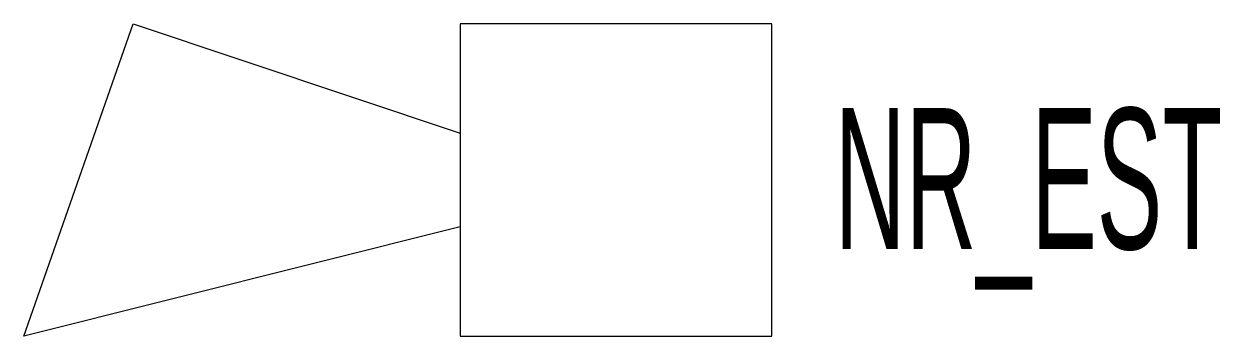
# Model space of a CAD drawing. Header units: millimetres. Extents: x -565 to 965, y 0 to 399.
import ezdxf

# ---------------------------------------------------------------- set-up
doc = ezdxf.new("R2010")
doc.units = ezdxf.units.MM
doc.header["$LTSCALE"] = 0.25
doc.layers.get('0').update_dxf_attribs({"color": 252})
doc.styles.add('Opisest3', font='arial.ttf', dxfattribs={"width": 0.5})

msp = doc.modelspace()

# ---------------------------------------------------------------- linework, layer by layer
at = {"linetype": 'Continuous'}
for p, q in [((-565, 0.5), (-425.4, 399.1)), ((-425.4, 399.1), (-6.8, 259.6)), ((-6.8, 140), (-565, 0.5))]:
    msp.add_line(p, q, dxfattribs=at)
at = {"linetype": 'Continuous', "flags": 128}
msp.add_lwpolyline([(391.8, 399.1), (-6.8, 399.1), (-6.8, 0.5), (391.8, 0.5)], close=True, dxfattribs=at)

# ---------------------------------------------------------------- texts
at = {"style": 'Opisest3', "width": 0.5, "flags": 9}
msp.add_attdef('NR_EST', (472.1, 111.6), 'xx', height=180, dxfattribs=at)

doc.saveas('drawing.dxf')
